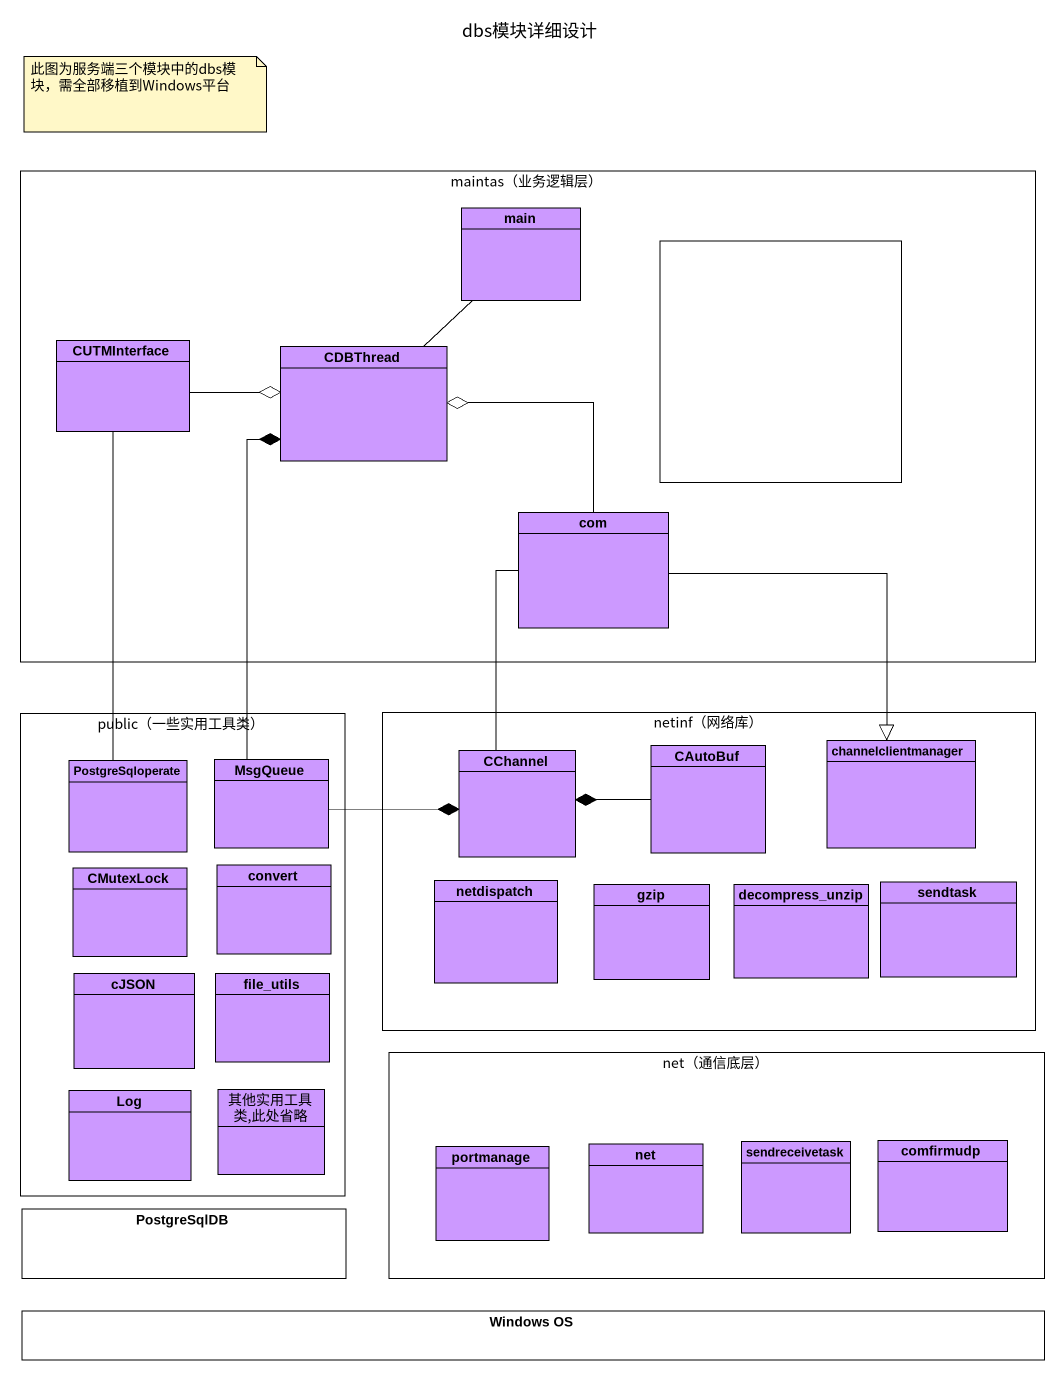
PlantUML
@startuml
title dbs模块详细设计
allowmixing
hide circle
hide empty members
rectangle "maintas（业务逻辑层）" as maintas_业务逻辑层 {
  class main #CC99FF
  rectangle " " as rectangle1
  class CUTMInterface #CC99FF
  class CDBThread #CC99FF
  class com #CC99FF
}
rectangle "public（一些实用工具类）" as public_一些实用工具类 {
  class PostgreSqloperate #CC99FF
  class MsgQueue #CC99FF
  class CMutexLock #CC99FF
  class convert #CC99FF
  class cJSON #CC99FF
  class file_utils #CC99FF
  class Log #CC99FF
  class "其他实用工具类,此处省略" as 其他实用工具类_此处省略 #CC99FF
}
rectangle "netinf（网络库）" as netinf_网络库 {
  class CChannel #CC99FF
  class CAutoBuf #CC99FF
  class channelclientmanager #CC99FF
  class netdispatch #CC99FF
  class gzip #CC99FF
  class decompress_unzip #CC99FF
  class sendtask #CC99FF
}
rectangle "net（通信底层）" as net_通信底层 {
  class portmanage #CC99FF
  class net #CC99FF
  class sendreceivetask #CC99FF
  class comfirmudp #CC99FF
}
rectangle PostgreSqlDB
rectangle "Windows OS" as Windows_OS
main -- CDBThread
CUTMInterface -right-o CDBThread
CUTMInterface -- PostgreSqloperate
com -up-o CDBThread
com -- CChannel
com --|> channelclientmanager
CAutoBuf -left-* CChannel
MsgQueue -up-* CDBThread
MsgQueue -right-* CChannel
note as N1
  此图为服务端三个模块中的dbs模块，需全部移植到Windows平台
end note
@enduml
